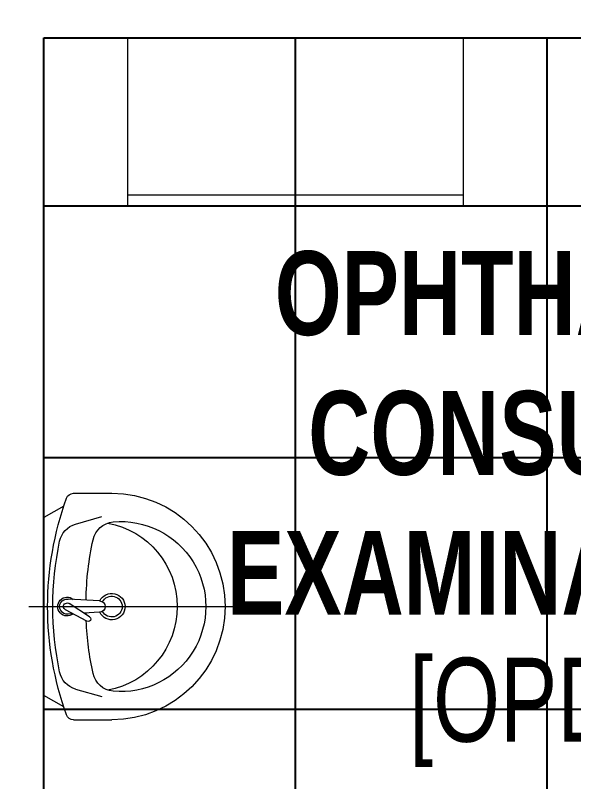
# Model space of a CAD drawing. Extents: x -12260 to 57327, y -29287 to 19916.
# Drawn here: x 10208 to 11539, y -9033 to -7206 of the extents above; entities that cross this region are included whole.
import ezdxf
from ezdxf import colors
from ezdxf.entities.mleader import LeaderData, LeaderLine
from ezdxf.math import Vec2, Vec3

# ---------------------------------------------------------------- set-up
doc = ezdxf.new("R2010")
doc.units = 0
doc.header["$LTSCALE"] = 0.25
doc.linetypes.add('DASHDOT', pattern=[25.4, 12.7, -6.35, 0, -6.35])
for name, color, linetype, lineweight in [('01-First Floor$0$72_EGR_BASE_TEXT', 252, 'Continuous', 5), ('01-First Floor$0$LOADING', 253, 'Continuous', 5), ('01-First Floor$0$SANIT', 250, 'Continuous', 5), ('01-First Floor$0$Walls', 251, 'Continuous', 5), ('E-LITE-CLNG-CNDT', 6, 'DASHDOT', 35), ('T-DATA-TEXT', 2, 'Continuous', 25)]:
    doc.layers.add(name, color=color, linetype=linetype, lineweight=lineweight)
doc.layers.add('01-First Floor$0$FALSE CEILING', color=251, linetype='Continuous')
doc.styles.add('01-First Floor$0$X3G_ENTITY_9EC9', font='swisscl.ttf', dxfattribs={"height": 0.2})
doc.styles.add('01-First Floor$0$X3G_ENTITY_9F38', font='swisscl.ttf', dxfattribs={"height": 0.2})
doc.styles.add('DC_Elc_Romans', font='elc_romans.shx', dxfattribs={"width": 0.7})

# ---------------------------------------------------------------- blocks, each defined once
blk = doc.blocks.new('01-First Floor$0$GF21027-P')
at = {"layer": '01-First Floor$0$LOADING'}
for p, q in [((0.4, 0.4), (-0.4, 0.4)), ((-0.4, 0.4), (-0.4, 0)), ((0.4, 0), (0.4, 0.4)), ((-0.4, 0.025), (0.4, 0.025)), ((-0.4, 0), (0.4, 0))]:
    blk.add_line(p, q, dxfattribs=at)
blk = doc.blocks.new('01-First Floor$0$lav-manta 60')
at = {"layer": '01-First Floor$0$SANIT'}
for p, q in [((0, 0.04), (0, -0.56)), ((-0.2658, -0.0529), (-0.2358, 0)), ((-0.2358, 0), (0.2358, 0)), ((0.2658, -0.0529), (0.2358, 0)), ((0.0389, -0.1142), (0.0087, -0.0575)), ((-0.3, -0.0789), (-0.3, -0.18)), ((-0.015, -0.1473), (-0.0199, -0.064)), ((0.0274, -0.121), (-0.0078, -0.0673)), ((0.0191, -0.077), (0.0199, -0.064)), ((0.3, -0.0789), (0.3, -0.18)), ((-0.2185, -0.0841), (-0.2383, -0.1537)), ((0.2185, -0.0841), (0.2383, -0.1537)), ((0.015, -0.1473), (0.0174, -0.1057))]:
    blk.add_line(p, q, dxfattribs=at)
for centre, radius, start, end in [((0, -0.8557), 0.8457, 70.1771, 109.8229), ((0, -0.8696), 0.8457, 78.1914, 101.8086), ((0, -0.0617), 0.025, 320.7474, 220.368), ((-0.28, -0.0789), 0.02, 109.8229, 180), ((-0.1608, -0.1006), 0.06, 101.8086, 164.0794), ((0, -0.0617), 0.02, 353.2671, 186.682), ((0, -0.0617), 0.00966, 25.4127, 215.9577), ((0.1608, -0.1006), 0.06, 15.9206, 78.1914), ((0.28, -0.0789), 0.02, 0, 70.1771), ((0, -0.9572), 0.8457, 91.1572, 102.0883), ((0, -0.9572), 0.8457, 88.5486, 88.844), ((0.0332, -0.1176), 0.00666, 210.6852, 30.6852), ((0, -0.9572), 0.8457, 77.9117, 87.4274), ((-0.1645, -0.189), 0.06, 102.0883, 174.8142), ((0.1645, -0.189), 0.06, 5.1858, 77.9117), ((0, -0.18), 0.035, 115.3106, 64.6894), ((0, -0.18), 0.0275, 117.1496, 62.8504), ((0, -0.1473), 0.015, 180, 0), ((0, -0.18), 0.3, 180, 0), ((0, -0.1282), 0.2252, 190.6097, 349.3903), ((0, -0.2039), 0.2252, 174.8142, 5.1858)]:
    blk.add_arc(centre, radius, start, end, dxfattribs=at)
blk = doc.blocks.new('01-First Floor')
at = {"layer": '01-First Floor$0$FALSE CEILING', "linetype": 'Continuous'}
for p, q in [((10876, -10660), (10876, -7260)), ((11476, -10660), (11476, -7260)), ((10276, -7660), (14276, -7660)), ((10276, -8260), (14276, -8260)), ((10276, -8860), (14276, -8860))]:
    blk.add_line(p, q, dxfattribs=at)
at = {"layer": '01-First Floor$0$FALSE CEILING'}
blk.add_lwpolyline([(10276, -7260), (14276, -7260), (14276, -10660), (10276, -10660)], close=True, dxfattribs=at)
at = {"layer": '01-First Floor$0$Walls'}
for q in [(14276, -7260), (10276, -10660)]:
    blk.add_line((10276, -7260), q, dxfattribs=at)
at = {"layer": '01-First Floor$0$LOADING', "color": 1, "xscale": -1000, "yscale": 1000, "zscale": 1000, "rotation": 359.9999999790883}
blk.add_blockref('01-First Floor$0$GF21027-P', (10876, -7660, -0.1), dxfattribs=at)
at = {"layer": '01-First Floor$0$SANIT', "xscale": -900.000000000201, "yscale": 900.000000000201, "zscale": 900.000000000201, "rotation": 90}
blk.add_blockref('01-First Floor$0$lav-manta 60', (10276, -8615.5, 0), dxfattribs=at)
at = {"layer": '01-First Floor$0$72_EGR_BASE_TEXT', "insert": (11777.5, -7768.2, 0), "char_height": 200, "width": 2765.698, "attachment_point": 2, "style": '01-First Floor$0$X3G_ENTITY_9EC9'}
blk.add_mtext('{\\fSwis721 LtCn BT|b1|i0|c0|p34;OPHTHALMOLOGY CONSULTATION / EXAMINATION ROOM}', dxfattribs=at)
at = {"layer": '01-First Floor$0$72_EGR_BASE_TEXT', "insert": (11602.6, -8737.5, -0.1), "char_height": 200, "attachment_point": 2, "style": '01-First Floor$0$X3G_ENTITY_9F38'}
blk.add_mtext('[OPDF09]', dxfattribs=at)

msp = doc.modelspace()

# ---------------------------------------------------------------- block references
at = {"layer": 'E-LITE-CLNG-CNDT'}
msp.add_blockref('01-First Floor', (0, 0), dxfattribs=at)

# ---------------------------------------------------------------- leaders
at = {"layer": 'T-DATA-TEXT'}
ml = msp.add_multileader_mtext('Standard', dxfattribs=at)
ml.set_content('DOWN TO FIRE ALARM\\PCONTROL PANEL', color=256, style='DC_Elc_Romans')
ml.set_leader_properties(color=45)
ml.build(insert=Vec2(0, 0))
ml.multileader.update_dxf_attribs({"dogleg_length": 2, "arrow_head_size": 200, "scale": 100})
ctx = ml.context
ctx.base_point, ctx.scale, ctx.char_height, ctx.arrow_head_size, ctx.landing_gap_size, ctx.plane_origin = Vec3(8373.5, -6377.9), 100, 200, 200, 200, Vec3(6790.6, 3535.7)
ctx.text_align_type = 2
notes = []
notes.append((ctx, [(1, (1, 1, 0), (11306.8, -6377.9), (-1, 0), 200, [(0, [(12364.3, -2771), (12224, -2771)], 0, [])])]))
ctx.mtext.insert, ctx.mtext.alignment, ctx.mtext.flow_direction = Vec3(10906.8, -6277.9), 3, 5
for ctx, leaders in notes:
    for number, flags, end, landing, length, lines in leaders:
        leader = LeaderData()
        leader.index, (leader.has_last_leader_line, leader.has_dogleg_vector, leader.attachment_direction) = number, flags
        leader.last_leader_point, leader.dogleg_vector, leader.dogleg_length = Vec3(end), Vec3(landing), length
        for number, points, colour, breaks in lines:
            line = LeaderLine()
            line.index, line.vertices, line.color, line.breaks = number, Vec3.list(points), colors.encode_raw_color(colour), breaks
            leader.lines.append(line)
        ctx.leaders.append(leader)

doc.saveas('drawing.dxf')
